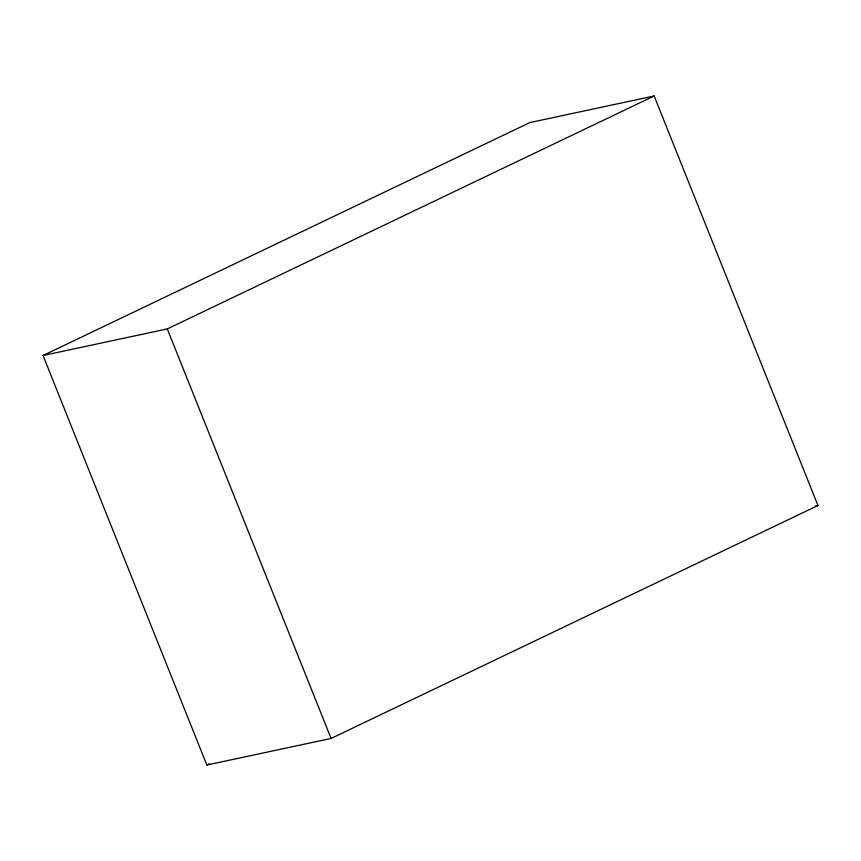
<?xml version="1.0" encoding="UTF-8"?>
<svg xmlns="http://www.w3.org/2000/svg" width="861" height="861" viewBox="0 0 861 861"><rect width="100%" height="100%" fill="white"/><g stroke="black" fill="none" stroke-linecap="round" stroke-linejoin="round"><path stroke-width="1.29" d="M43.05 355.507L529.913 122.553L654.156 95.98L817.95 505.493L331.087 738.447L206.844 765.02L43.05 355.507L167.282 328.924L654.156 95.98M206.844 765.02L209.266 763.868M815.335 506.053L817.95 505.493M167.282 328.924L331.087 738.447"/></g></svg>
